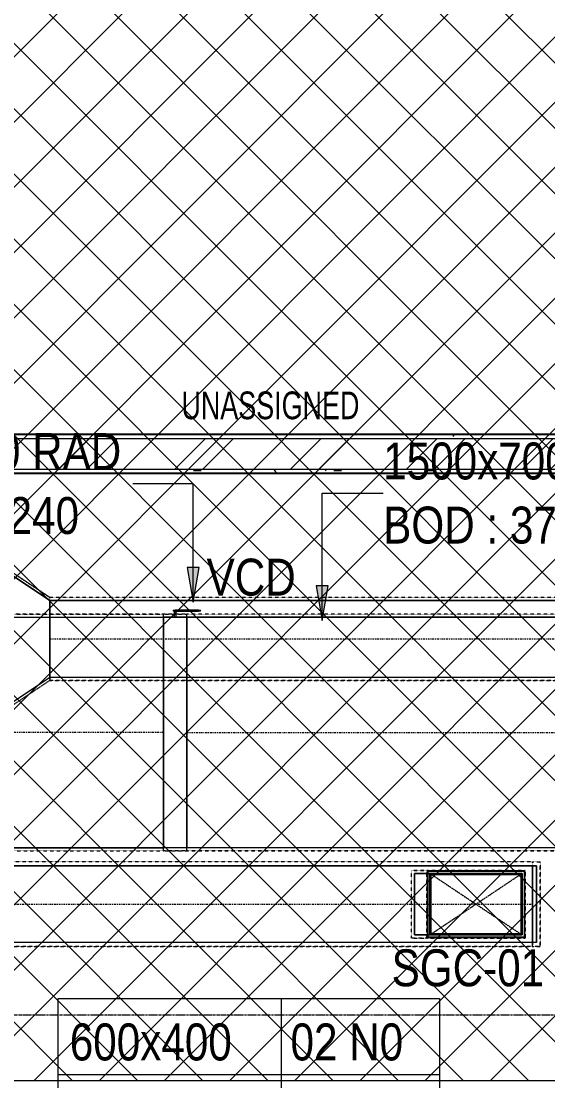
# Model space of a CAD drawing. Header units: inches. Extents: x -83664 to 20107, y -47222 to 19398.
# Drawn here: x -36477 to -33049, y -37192 to -30301 of the extents above; entities that cross this region are included whole.
import ezdxf

# ---------------------------------------------------------------- set-up
doc = ezdxf.new("R2010")
doc.units = ezdxf.units.IN
doc.header["$MEASUREMENT"] = 0
for name, pattern in [('Center', [29.999999, 12, -6, 6, -6]), ('Grid Line', [22.225, 12.7, -3.175, 3.175, -3.175]), ('Hidden 0_50', [1.0584, 0.5292, -0.5292]), ('Hidden 1_5', [2.2, 1.5, -0.7])]:
    doc.linetypes.add(name, pattern=pattern)
for name, color, linetype, lineweight, true_color in [('A-DETL', 7, 'Continuous', 18, 0x00a600), ('FF ROOM TAG_dwg', 7, 'Continuous', 9, 0x767676), ('M-HVAC-DUCT', 7, 'Continuous', 9, 0xffe97f)]:
    doc.layers.add(name, color=color, linetype=linetype, lineweight=lineweight, true_color=true_color)
for name, color, linetype, lineweight in [('A-DETL-GENF', 7, 'Continuous', 9), ('A-WALL', 7, 'Continuous', 9), ('A-WALL-PATT', 7, 'Continuous', 25), ('G-ANNO-TEXT', 7, 'Continuous', 9), ('M-HVAC-CDFF', 7, 'Continuous', 9), ('M-HVAC-DUCT-ANNO', 7, 'Continuous', 9), ('M-HVAC-DUCT-CNTR', 7, 'Center', 9), ('M-HVAC-DUCT-IDEN', 7, 'Continuous', 18), ('ROOM TAG', 7, 'Continuous', 9), ('S-GRID', 7, 'Continuous', 9)]:
    doc.layers.add(name, color=color, linetype=linetype, lineweight=lineweight)
doc.styles.add('Arial Narrow_20', font='ARIALN.TTF', dxfattribs={"width": 0.85, "height": 4572})
doc.styles.add('Arial Narrow_21', font='ARIALN.TTF', dxfattribs={"height": 240})
pattern_1 = [(0, (0, 0), (1219.2, 304.8), [50.292, -864.108, 50.292, -864.108, -4876.8]), (0, (0, 0), (1219.2, 304.8), [-1828.8, 50.292, -1778.508, 50.292, -864.108, -2133.6]), (0, (0, 0), (1219.2, 304.8), [-4572, 50.292, -559.308, 50.292, -1473.708]), (120, (457.2, 152.4), (-873.56454, 903.4582), [50.292, -864.108, 50.292, -864.108, -4876.8]), (120, (457.2, 152.4), (-873.56454, 903.4582), [-1828.8, 50.292, -1778.508, 50.292, -864.108, -2133.6]), (120, (457.2, 152.4), (-873.56454, 903.4582), [-4572, 50.292, -559.308, 50.292, -1473.708]), (240, (609.6, 762), (-345.63546, -1208.2582), [50.292, -864.108, 50.292, -864.108, -4876.8]), (240, (609.6, 762), (-345.63546, -1208.2582), [-1828.8, 50.292, -1778.508, 50.292, -864.108, -2133.6]), (240, (609.6, 762), (-345.63546, -1208.2582), [-4572, 50.292, -559.308, 50.292, -1473.708])]

# ---------------------------------------------------------------- blocks, each defined once
blk = doc.blocks.new('M_Rectangular Endcap - Standard-7535329-FIRST FLOOR AC CONDITIONING LAYOUT - PART A')
at = {"layer": 'M-HVAC-DUCT', "color": 30, "true_color": 0xff7f00}
for p, q in [((0, 250), (0, -250)), ((0, -250), (0, 250)), ((0, 250), (25, 250)), ((25, 250), (0, 250)), ((25, 250), (25, -250)), ((25, -250), (25, 250)), ((25, -250), (0, -250)), ((25, -250), (0, -250))]:
    blk.add_line(p, q, dxfattribs=at)
blk = doc.blocks.new('GCE-AT-Supply Register Grille Rectangular1 - 600x400-7683932-FIRST FLOOR AC CONDITIONING LAYOUT - PART A')
at = {"layer": 'M-HVAC-CDFF', "color": 30, "true_color": 0xff7f00}
for p, q in [((110416, 62113.7), (110416, 62543.7)), ((110416, 62543.7), (111046, 62543.7)), ((111046, 62543.7), (110416, 62543.7)), ((110416, 62543.7), (110416, 62113.7)), ((110431, 62128.7), (110431, 62528.7)), ((110431, 62528.7), (111031, 62528.7)), ((111031, 62528.7), (110431, 62528.7)), ((110431, 62528.7), (110431, 62128.7)), ((110437.3, 62135), (110437.3, 62522.3)), ((110437.3, 62522.3), (111024.6, 62522.3)), ((111024.6, 62522.3), (110437.3, 62522.3)), ((110437.3, 62522.3), (110437.3, 62135)), ((111024.6, 62522.3), (111024.6, 62135)), ((111024.6, 62135), (111024.6, 62522.3)), ((111031, 62528.7), (111031, 62128.7)), ((111031, 62128.7), (111031, 62528.7)), ((111046, 62543.7), (111046, 62113.7)), ((111046, 62113.7), (111046, 62543.7)), ((111046, 62113.7), (110416, 62113.7)), ((110416, 62113.7), (111046, 62113.7)), ((111031, 62128.7), (110431, 62128.7)), ((110431, 62128.7), (111031, 62128.7)), ((111024.6, 62135), (110437.3, 62135)), ((110437.3, 62135), (111024.6, 62135))]:
    blk.add_line(p, q, dxfattribs=at)
blk = doc.blocks.new('M_Rectangular Tap - Beveled - Standard-7707515-FIRST FLOOR AC CONDITIONING LAYOUT - PART A')
at = {"layer": 'M-HVAC-DUCT', "color": 30, "true_color": 0xff7f00}
for p, q in [((117641, 62528.7), (117541, 62528.7)), ((117541, 62128.7), (117541, 62528.7)), ((117541, 62528.7), (117541, 62128.7)), ((117541, 62528.7), (118241, 62528.7)), ((117641, 62528.7), (118241, 62528.7)), ((117641, 62128.7), (117641, 62528.7)), ((118241, 62528.7), (118241, 62128.7)), ((118241, 62528.7), (118241, 62128.7)), ((117641, 62128.7), (117541, 62128.7)), ((118241, 62128.7), (117541, 62128.7)), ((118241, 62128.7), (117641, 62128.7))]:
    blk.add_line(p, q, dxfattribs=at)
blk = doc.blocks.new('TEMW-ME-DMP-Volume Control Damper - Standard-8296263-FIRST FLOOR AC CONDITIONING LAYOUT - PART A')
at = {"layer": 'M-HVAC-DUCT', "color": 30, "true_color": 0xff7f00}
for p, q in [((-165.1, 788.1), (-165.1, 794.45)), ((-152.4, 794.45), (-165.1, 794.45)), ((-165.1, 788.1), (-152.4, 788.1)), ((0, 794.45), (-152.4, 794.45)), ((-152.4, 794.45), (0, 794.45)), ((0, 788.1), (-152.4, 788.1)), ((-152.4, 788.1), (0, 788.1)), ((-6.35, 750), (-6.35, 788.1)), ((6.35, 788.1), (-6.35, 788.1)), ((6.35, 788.1), (-6.35, 788.1)), ((12.7, 794.45), (0, 794.45)), ((0, 788.1), (12.7, 788.1)), ((6.35, 788.1), (6.35, 750)), ((12.7, 794.45), (12.7, 788.1)), ((-76.2, 750), (-76.2, -750)), ((-76.2, -750), (-76.2, 750)), ((76.2, 750), (-76.2, 750)), ((-76.2, 750), (76.2, 750)), ((-76.2, 750), (76.2, 750)), ((-6.35, 750), (6.35, 750)), ((-6.35, 750), (6.35, 750)), ((76.2, 750), (76.2, -750)), ((76.2, -750), (76.2, 750)), ((-76.2, -750), (76.2, -750)), ((-76.2, -750), (76.2, -750)), ((-76.2, -750), (76.2, -750))]:
    blk.add_line(p, q, dxfattribs=at)
blk = doc.blocks.new('M_Rectangular Transition - Length - Standard-V206-FIRST FLOOR AC CONDITIONING LAYOUT - PART A')
at = {"layer": 'M-HVAC-DUCT', "color": 6, "true_color": 0xff00ff}
for p, q in [((0, 250), (375, 500)), ((0, 250), (375, 500)), ((375, -500), (375, 500)), ((375, 500), (375, -500)), ((0, 250), (0, -250)), ((0, -250), (0, 250)), ((0, -250), (375, -500)), ((375, -500), (0, -250))]:
    blk.add_line(p, q, dxfattribs=at)
blk = doc.blocks.new('TEMW-SMBZ-HO-BM-HVAC-00002_rvt-1-FIRST FLOOR AC CONDITIONING LAYOUT - PART A')
at = {"layer": 'M-HVAC-DUCT', "color": 6, "linetype": 'Hidden 0_50', "true_color": 0xff00ff}
for p, q in [((115166, 64323.7), (114791, 64573.7)), ((114791, 64573.7), (115166, 64323.7)), ((115166, 63783.7), (115166, 64323.7)), ((115166, 64323.7), (115166, 63783.7)), ((121171, 64323.7), (115166, 64323.7)), ((121171, 64323.7), (115166, 64323.7)), ((115166, 63783.7), (115166, 64323.7)), ((115166, 64323.7), (115166, 63783.7)), ((115166, 63783.7), (114791, 63533.7)), ((115166, 63783.7), (114791, 63533.7)), ((115166, 63783.7), (121171, 63783.7)), ((121171, 63783.7), (115166, 63783.7))]:
    blk.add_line(p, q, dxfattribs=at)
at = {"layer": 'M-HVAC-DUCT', "color": 6, "true_color": 0xff00ff}
for p, q in [((115166, 64303.7), (115166, 63803.7)), ((115166, 63803.7), (115166, 64303.7)), ((115166, 64303.7), (121171, 64303.7)), ((121171, 64303.7), (115166, 64303.7)), ((121171, 63803.7), (115166, 63803.7)), ((121171, 63803.7), (115166, 63803.7))]:
    blk.add_line(p, q, dxfattribs=at)
at = {"layer": 'M-HVAC-DUCT', "color": 30, "linetype": 'Hidden 0_50', "true_color": 0xff7f00}
for p, q in [((115905.4, 64215.6), (109156.7, 64215.6)), ((109156.7, 64215.6), (115905.4, 64215.6)), ((115905.4, 64215.6), (115905.4, 62675.6)), ((116057.8, 64215.6), (115905.4, 64215.6)), ((115905.4, 64215.6), (116057.8, 64215.6)), ((115905.4, 62675.6), (115905.4, 64215.6)), ((115905.4, 64215.6), (115905.4, 62675.6)), ((115905.4, 62675.6), (115905.4, 64215.6)), ((116057.8, 62675.6), (116057.8, 64215.6)), ((116057.8, 64215.6), (116057.8, 62675.6)), ((116057.8, 62675.6), (116057.8, 64215.6)), ((116057.8, 64215.6), (116057.8, 62675.6)), ((122040.4, 64215.6), (116057.8, 64215.6)), ((122040.4, 64215.6), (116057.8, 64215.6)), ((109156.7, 62675.6), (115905.4, 62675.6)), ((109156.7, 62675.6), (115905.4, 62675.6)), ((115905.4, 62675.6), (116057.8, 62675.6)), ((116057.8, 62675.6), (115905.4, 62675.6)), ((116057.8, 62675.6), (122040.4, 62675.6)), ((122040.4, 62675.6), (116057.8, 62675.6)), ((118309, 62603.7), (112314.5, 62603.7)), ((118309, 62603.7), (112314.5, 62603.7)), ((118309, 62053.7), (118309, 62603.7)), ((118309, 62603.7), (118309, 62053.7)), ((118309, 62053.7), (118309, 62603.7)), ((118309, 62603.7), (118309, 62053.7)), ((118309, 62603.7), (118359, 62603.7)), ((118309, 62603.7), (118359, 62603.7)), ((118359, 62053.7), (118359, 62603.7)), ((118359, 62603.7), (118359, 62053.7)), ((117621, 62548.7), (117521, 62548.7)), ((117521, 62548.7), (118261, 62548.7)), ((117521, 62108.7), (117521, 62548.7)), ((117521, 62108.7), (117521, 62548.7)), ((117621, 62548.7), (118261, 62548.7)), ((117621, 62108.7), (117621, 62548.7)), ((117621, 62548.7), (117621, 62108.7)), ((118261, 62548.7), (117621, 62548.7)), ((118261, 62548.7), (117621, 62548.7)), ((117621, 62108.7), (117621, 62548.7)), ((118261, 62548.7), (118261, 62108.7)), ((118261, 62108.7), (118261, 62548.7)), ((118261, 62548.7), (118261, 62108.7)), ((118261, 62108.7), (118261, 62548.7)), ((118261, 62108.7), (117521, 62108.7)), ((117521, 62108.7), (117621, 62108.7)), ((118261, 62108.7), (117621, 62108.7)), ((117621, 62108.7), (118261, 62108.7)), ((117621, 62108.7), (118261, 62108.7)), ((112314.5, 62053.7), (118309, 62053.7)), ((118309, 62053.7), (112314.5, 62053.7)), ((118359, 62053.7), (118309, 62053.7)), ((118309, 62053.7), (118359, 62053.7))]:
    blk.add_line(p, q, dxfattribs=at)
at = {"layer": 'M-HVAC-DUCT', "color": 30, "true_color": 0xff7f00}
for p, q in [((109156.7, 64195.6), (115905.4, 64195.6)), ((109156.7, 64195.6), (115905.4, 64195.6)), ((115905.4, 62695.6), (115905.4, 64195.6)), ((115905.4, 64195.6), (115905.4, 62695.6)), ((116057.8, 64195.6), (116057.8, 62695.6)), ((116057.8, 62695.6), (116057.8, 64195.6)), ((116057.8, 64195.6), (122040.4, 64195.6)), ((122040.4, 64195.6), (116057.8, 64195.6)), ((115905.4, 62695.6), (109156.7, 62695.6)), ((109156.7, 62695.6), (115905.4, 62695.6)), ((122040.4, 62695.6), (116057.8, 62695.6)), ((122040.4, 62695.6), (116057.8, 62695.6)), ((112314.5, 62578.7), (118309, 62578.7)), ((118309, 62578.7), (112314.5, 62578.7)), ((118309, 62578.7), (118309, 62078.7)), ((118309, 62078.7), (118309, 62578.7)), ((117541, 62528.7), (118241, 62528.7)), ((117541, 62528.7), (118241, 62528.7)), ((117541, 62528.7), (117541, 62128.7)), ((117541, 62528.7), (117541, 62128.7)), ((118241, 62528.7), (118241, 62128.7)), ((118241, 62528.7), (118241, 62128.7)), ((117541, 62128.7), (118241, 62128.7)), ((118241, 62128.7), (117541, 62128.7)), ((118309, 62078.7), (112314.5, 62078.7)), ((118309, 62078.7), (112314.5, 62078.7))]:
    blk.add_line(p, q, dxfattribs=at)
at = {"layer": 'M-HVAC-DUCT-ANNO', "color": 30, "linetype": 'Hidden 1_5', "true_color": 0xff7f00}
for p, q in [((117641, 62128.7), (117641, 62528.7)), ((117641, 62528.7), (118241, 62528.7)), ((117641, 62528.7), (118241, 62128.7)), ((118241, 62528.7), (117641, 62128.7)), ((118241, 62528.7), (118241, 62128.7)), ((118241, 62128.7), (117641, 62128.7))]:
    blk.add_line(p, q, dxfattribs=at)
at = {"layer": 'M-HVAC-DUCT-CNTR', "color": 6, "true_color": 0xff00ff}
blk.add_line((115166, 64053.7), (121171, 64053.7), dxfattribs=at)
at = {"layer": 'M-HVAC-DUCT-CNTR', "color": 30, "true_color": 0xff7f00}
for p, q in [((115905.4, 63445.6), (109156.7, 63445.6)), ((116057.8, 63445.6), (122040.4, 63445.6)), ((112314.5, 62328.7), (118309, 62328.7))]:
    blk.add_line(p, q, dxfattribs=at)
at = {"layer": 'M-HVAC-CDFF', "color": 6, "linetype": 'Hidden 0_50', "lineweight": 9, "true_color": 0xff00ff}
blk.add_blockref('GCE-AT-Supply Register Grille Rectangular1 - 600x400-7683932-FIRST FLOOR AC CONDITIONING LAYOUT - PART A', (7210, 0), dxfattribs=at)
at = {"layer": 'M-HVAC-DUCT', "color": 6, "linetype": 'Hidden 0_50', "lineweight": 9, "true_color": 0xff00ff, "rotation": 180}
blk.add_blockref('M_Rectangular Transition - Length - Standard-V206-FIRST FLOOR AC CONDITIONING LAYOUT - PART A', (115166, 64053.7), dxfattribs=at)
at = {"layer": 'M-HVAC-DUCT', "color": 6, "linetype": 'Hidden 0_50', "lineweight": 9, "true_color": 0xff00ff, "extrusion": (0, 0, -1)}
blk.add_blockref('TEMW-ME-DMP-Volume Control Damper - Standard-8296263-FIRST FLOOR AC CONDITIONING LAYOUT - PART A', (-115981.6, 63445.6), dxfattribs=at)
at = {"layer": 'M-HVAC-DUCT', "color": 6, "linetype": 'Hidden 0_50', "lineweight": 9, "true_color": 0xff00ff}
for name, p in [('M_Rectangular Endcap - Standard-7535329-FIRST FLOOR AC CONDITIONING LAYOUT - PART A', (118309, 62328.7)), ('M_Rectangular Tap - Beveled - Standard-7707515-FIRST FLOOR AC CONDITIONING LAYOUT - PART A', (0, 0))]:
    blk.add_blockref(name, p, dxfattribs=at)
blk = doc.blocks.new('TEMW-SMBZ-HO-BM-HVAC-00002_rvt-2-FIRST FLOOR AC CONDITIONING LAYOUT - PART A')
at = {"layer": 'M-HVAC-DUCT', "color": 6, "linetype": 'Hidden 0_50', "true_color": 0xff00ff}
for p, q in [((115166, 64323.7), (114791, 64573.7)), ((114791, 64573.7), (115166, 64323.7)), ((115166, 63783.7), (115166, 64323.7)), ((115166, 64323.7), (115166, 63783.7)), ((121171, 64323.7), (115166, 64323.7)), ((121171, 64323.7), (115166, 64323.7)), ((115166, 63783.7), (115166, 64323.7)), ((115166, 64323.7), (115166, 63783.7)), ((115166, 63783.7), (114791, 63533.7)), ((115166, 63783.7), (114791, 63533.7)), ((115166, 63783.7), (121171, 63783.7)), ((121171, 63783.7), (115166, 63783.7))]:
    blk.add_line(p, q, dxfattribs=at)
at = {"layer": 'M-HVAC-DUCT', "color": 6, "true_color": 0xff00ff}
for p, q in [((115166, 64303.7), (115166, 63803.7)), ((115166, 63803.7), (115166, 64303.7)), ((115166, 64303.7), (121171, 64303.7)), ((121171, 64303.7), (115166, 64303.7)), ((121171, 63803.7), (115166, 63803.7)), ((121171, 63803.7), (115166, 63803.7))]:
    blk.add_line(p, q, dxfattribs=at)
at = {"layer": 'M-HVAC-DUCT', "color": 30, "linetype": 'Hidden 0_50', "true_color": 0xff7f00}
for p, q in [((115905.4, 64215.6), (109156.7, 64215.6)), ((109156.7, 64215.6), (115905.4, 64215.6)), ((115905.4, 64215.6), (115905.4, 62675.6)), ((116057.8, 64215.6), (115905.4, 64215.6)), ((115905.4, 64215.6), (116057.8, 64215.6)), ((115905.4, 62675.6), (115905.4, 64215.6)), ((115905.4, 64215.6), (115905.4, 62675.6)), ((115905.4, 62675.6), (115905.4, 64215.6)), ((116057.8, 62675.6), (116057.8, 64215.6)), ((116057.8, 64215.6), (116057.8, 62675.6)), ((116057.8, 62675.6), (116057.8, 64215.6)), ((116057.8, 64215.6), (116057.8, 62675.6)), ((122040.4, 64215.6), (116057.8, 64215.6)), ((122040.4, 64215.6), (116057.8, 64215.6)), ((109156.7, 62675.6), (115905.4, 62675.6)), ((109156.7, 62675.6), (115905.4, 62675.6)), ((115905.4, 62675.6), (116057.8, 62675.6)), ((116057.8, 62675.6), (115905.4, 62675.6)), ((116057.8, 62675.6), (122040.4, 62675.6)), ((122040.4, 62675.6), (116057.8, 62675.6)), ((118309, 62603.7), (112314.5, 62603.7)), ((118309, 62603.7), (112314.5, 62603.7)), ((118309, 62053.7), (118309, 62603.7)), ((118309, 62603.7), (118309, 62053.7)), ((118309, 62053.7), (118309, 62603.7)), ((118309, 62603.7), (118309, 62053.7)), ((118309, 62603.7), (118359, 62603.7)), ((118309, 62603.7), (118359, 62603.7)), ((118359, 62053.7), (118359, 62603.7)), ((118359, 62603.7), (118359, 62053.7)), ((117621, 62548.7), (117521, 62548.7)), ((117521, 62548.7), (118261, 62548.7)), ((117521, 62108.7), (117521, 62548.7)), ((117521, 62108.7), (117521, 62548.7)), ((117621, 62548.7), (118261, 62548.7)), ((117621, 62108.7), (117621, 62548.7)), ((117621, 62548.7), (117621, 62108.7)), ((118261, 62548.7), (117621, 62548.7)), ((118261, 62548.7), (117621, 62548.7)), ((117621, 62108.7), (117621, 62548.7)), ((118261, 62548.7), (118261, 62108.7)), ((118261, 62108.7), (118261, 62548.7)), ((118261, 62548.7), (118261, 62108.7)), ((118261, 62108.7), (118261, 62548.7)), ((118261, 62108.7), (117521, 62108.7)), ((117521, 62108.7), (117621, 62108.7)), ((118261, 62108.7), (117621, 62108.7)), ((117621, 62108.7), (118261, 62108.7)), ((117621, 62108.7), (118261, 62108.7)), ((112314.5, 62053.7), (118309, 62053.7)), ((118309, 62053.7), (112314.5, 62053.7)), ((118359, 62053.7), (118309, 62053.7)), ((118309, 62053.7), (118359, 62053.7))]:
    blk.add_line(p, q, dxfattribs=at)
at = {"layer": 'M-HVAC-DUCT', "color": 30, "true_color": 0xff7f00}
for p, q in [((109156.7, 64195.6), (115905.4, 64195.6)), ((109156.7, 64195.6), (115905.4, 64195.6)), ((115905.4, 62695.6), (115905.4, 64195.6)), ((115905.4, 64195.6), (115905.4, 62695.6)), ((116057.8, 64195.6), (116057.8, 62695.6)), ((116057.8, 62695.6), (116057.8, 64195.6)), ((116057.8, 64195.6), (122040.4, 64195.6)), ((122040.4, 64195.6), (116057.8, 64195.6)), ((115905.4, 62695.6), (109156.7, 62695.6)), ((109156.7, 62695.6), (115905.4, 62695.6)), ((122040.4, 62695.6), (116057.8, 62695.6)), ((122040.4, 62695.6), (116057.8, 62695.6)), ((112314.5, 62578.7), (118309, 62578.7)), ((118309, 62578.7), (112314.5, 62578.7)), ((118309, 62578.7), (118309, 62078.7)), ((118309, 62078.7), (118309, 62578.7)), ((117541, 62528.7), (118241, 62528.7)), ((117541, 62528.7), (118241, 62528.7)), ((117541, 62528.7), (117541, 62128.7)), ((117541, 62528.7), (117541, 62128.7)), ((118241, 62528.7), (118241, 62128.7)), ((118241, 62528.7), (118241, 62128.7)), ((117541, 62128.7), (118241, 62128.7)), ((118241, 62128.7), (117541, 62128.7)), ((118309, 62078.7), (112314.5, 62078.7)), ((118309, 62078.7), (112314.5, 62078.7))]:
    blk.add_line(p, q, dxfattribs=at)
at = {"layer": 'M-HVAC-DUCT-ANNO', "color": 30, "linetype": 'Hidden 1_5', "true_color": 0xff7f00}
for p, q in [((117641, 62128.7), (117641, 62528.7)), ((117641, 62528.7), (118241, 62528.7)), ((117641, 62528.7), (118241, 62128.7)), ((118241, 62528.7), (117641, 62128.7)), ((118241, 62528.7), (118241, 62128.7)), ((118241, 62128.7), (117641, 62128.7))]:
    blk.add_line(p, q, dxfattribs=at)
at = {"layer": 'M-HVAC-DUCT-CNTR', "color": 6, "true_color": 0xff00ff}
blk.add_line((115166, 64053.7), (121171, 64053.7), dxfattribs=at)
at = {"layer": 'M-HVAC-DUCT-CNTR', "color": 30, "true_color": 0xff7f00}
for p, q in [((115905.4, 63445.6), (109156.7, 63445.6)), ((116057.8, 63445.6), (122040.4, 63445.6)), ((112314.5, 62328.7), (118309, 62328.7))]:
    blk.add_line(p, q, dxfattribs=at)
at = {"layer": 'M-HVAC-CDFF', "color": 6, "linetype": 'Hidden 0_50', "lineweight": 9, "true_color": 0xff00ff}
blk.add_blockref('GCE-AT-Supply Register Grille Rectangular1 - 600x400-7683932-FIRST FLOOR AC CONDITIONING LAYOUT - PART A', (7210, 0), dxfattribs=at)
at = {"layer": 'M-HVAC-DUCT', "color": 6, "linetype": 'Hidden 0_50', "lineweight": 9, "true_color": 0xff00ff, "rotation": 180}
blk.add_blockref('M_Rectangular Transition - Length - Standard-V206-FIRST FLOOR AC CONDITIONING LAYOUT - PART A', (115166, 64053.7), dxfattribs=at)
at = {"layer": 'M-HVAC-DUCT', "color": 6, "linetype": 'Hidden 0_50', "lineweight": 9, "true_color": 0xff00ff, "extrusion": (0, 0, -1)}
blk.add_blockref('TEMW-ME-DMP-Volume Control Damper - Standard-8296263-FIRST FLOOR AC CONDITIONING LAYOUT - PART A', (-115981.6, 63445.6), dxfattribs=at)
at = {"layer": 'M-HVAC-DUCT', "color": 6, "linetype": 'Hidden 0_50', "lineweight": 9, "true_color": 0xff00ff}
for name, p in [('M_Rectangular Endcap - Standard-7535329-FIRST FLOOR AC CONDITIONING LAYOUT - PART A', (118309, 62328.7)), ('M_Rectangular Tap - Beveled - Standard-7707515-FIRST FLOOR AC CONDITIONING LAYOUT - PART A', (0, 0))]:
    blk.add_blockref(name, p, dxfattribs=at)
blk = doc.blocks.new('SMBZ_Hospital Arch Model_2026_01_29_rvt-1-FIRST FLOOR AC CONDITIONING LAYOUT - PART A')
at = {"layer": 'A-WALL-PATT', "lineweight": 9, "true_color": 0xbbbbbb}
h = blk.add_hatch(dxfattribs=at)
h.set_pattern_fill('FP_12', color=9, style=0, pattern_type=2)
h.set_pattern_definition([(45, (0, 0), (-377.1708, 377.1708), []), (45, (0, 571.5), (-377.1708, 377.1708), [])])
h.paths.add_polyline_path([(113927.4, 65157.7), (119659.4, 65157.7), (119659.4, 65357.7), (108634.4, 65357.7), (108634.4, 65157.7), (110762.9, 65157.7)])
h = blk.add_hatch(dxfattribs=at)
h.set_pattern_fill('FP_13', color=9, style=0, pattern_type=2)
h.set_pattern_definition(pattern_1)
h.paths.add_polyline_path([(113927.4, 65357.7), (119659.4, 65357.7), (119659.4, 65382.7), (108659.4, 65382.7), (108659.4, 65357.7), (110762.9, 65357.7)])
h = blk.add_hatch(dxfattribs=at)
h.set_pattern_fill('FP_13', color=9, style=0, pattern_type=2)
h.set_pattern_definition(pattern_1)
h.paths.add_polyline_path([(108634.4, 65132.7), (119659.4, 65132.7), (119659.4, 65157.7), (108634.4, 65157.7)])
at = {"layer": 'A-WALL', "color": 9, "lineweight": 25, "true_color": 0xbbbbbb}
for p, q in [((119659.4, 65382.7), (108659.4, 65382.7)), ((108659.4, 65132.7), (119659.4, 65132.7))]:
    blk.add_line(p, q, dxfattribs=at)
at = {"layer": 'A-WALL', "color": 9, "true_color": 0xbbbbbb}
for p, q in [((119659.4, 65382.7), (108659.4, 65382.7)), ((108659.4, 65357.7), (119659.4, 65357.7)), ((108659.4, 65157.7), (119659.4, 65157.7)), ((108659.4, 65132.7), (119659.4, 65132.7))]:
    blk.add_line(p, q, dxfattribs=at)
blk = doc.blocks.new('FF ROOM TAG_dwg-8877209-FIRST FLOOR AC CONDITIONING LAYOUT - PART A')
at = {"layer": 'ROOM TAG', "insert": (968650, 1551079), "char_height": 4572, "width": 34500.37, "attachment_point": 2, "line_spacing_factor": 0.974696, "style": 'Arial Narrow_20'}
blk.add_mtext('UNASSIGNED', dxfattribs=at)

msp = doc.modelspace()

# ---------------------------------------------------------------- hatches: boundary and pattern name
at = {"layer": 'A-DETL-GENF', "true_color": 0xff0000}
h = msp.add_hatch(dxfattribs=at)
h.set_pattern_fill('FP_59', color=1, style=0, pattern_type=2)
h.set_pattern_definition([(45, (-151456.65, -98372.2), (-212.13203, 212.13203), []), (135, (-151456.65, -98372.2), (-212.13203, -212.13203), [])])
h.paths.add_polyline_path([(-62993, -37189.5), (-27297.3, -37189.5), (-27297.3, -98.4), (-62993, -98.4), (-62993, -33333)])
at = {"layer": 'M-HVAC-DUCT-IDEN', "lineweight": 9}
for points in [[(-35357.5, -34079.2), (-35317.8, -33854.2), (-35397.2, -33854.2)], [(-34517.6, -34197.9), (-34478, -33972.9), (-34557.3, -33972.9)]]:
    msp.add_hatch(color=256, dxfattribs=at).paths.add_polyline_path(points)

# ---------------------------------------------------------------- linework, layer by layer
at = {"layer": 'A-DETL', "color": 7, "lineweight": 9}
for p, q in [((-34783.7, -36659.8), (-34783.7, -37659.8)), ((-36236.6, -37151.9), (-33753.2, -37151.9))]:
    msp.add_line(p, q, dxfattribs=at)
at = {"layer": 'A-DETL', "color": 1, "lineweight": 9, "true_color": 0xff0000}
msp.add_line((-62993, -37189.5), (-27297.3, -37189.5), dxfattribs=at)
at = {"layer": 'G-ANNO-TEXT', "flags": 128}
msp.add_lwpolyline([(-36235.8, -36656.9), (-33753.3, -36656.9), (-33753.3, -37640.9), (-36235.8, -37640.9)], close=True, dxfattribs=at)
at = {"layer": 'M-HVAC-DUCT-IDEN', "lineweight": 9}
for p, q in [((-35357.5, -33308.8), (-35750.6, -33308.8)), ((-35357.5, -34079.2), (-35357.5, -33308.8)), ((-34517.6, -33370.8), (-34120.5, -33370.8)), ((-34517.6, -34197.9), (-34517.6, -33370.8)), ((-35317.8, -33854.2), (-35397.2, -33854.2)), ((-35397.2, -33854.2), (-35357.5, -34079.2)), ((-35357.5, -34079.2), (-35317.8, -33854.2)), ((-34478, -33972.9), (-34557.3, -33972.9)), ((-34557.3, -33972.9), (-34517.6, -34197.9)), ((-34517.6, -34197.9), (-34478, -33972.9))]:
    msp.add_line(p, q, dxfattribs=at)
at = {"layer": 'S-GRID', "color": 254, "linetype": 'Grid Line', "true_color": 0xdcdcdc}
msp.add_line((20106.7, -36764.5), (-81517, -36764.5), dxfattribs=at)

# ---------------------------------------------------------------- block references
at = {"lineweight": 5}
for name in ['SMBZ_Hospital Arch Model_2026_01_29_rvt-1-FIRST FLOOR AC CONDITIONING LAYOUT - PART A', 'TEMW-SMBZ-HO-BM-HVAC-00002_rvt-1-FIRST FLOOR AC CONDITIONING LAYOUT - PART A', 'TEMW-SMBZ-HO-BM-HVAC-00002_rvt-2-FIRST FLOOR AC CONDITIONING LAYOUT - PART A']:
    msp.add_blockref(name, (-151456.7, -98372.2), dxfattribs=at)
at = {"layer": 'FF ROOM TAG_dwg', "color": 7, "xscale": 0.03937007874015915, "yscale": 0.03937007874015915, "zscale": 0.03937007874015915}
msp.add_blockref('FF ROOM TAG_dwg-8877209-FIRST FLOOR AC CONDITIONING LAYOUT - PART A', (-72990.3, -93775.4), dxfattribs=at)
msp.add_blockref('FF ROOM TAG_dwg-8877209-FIRST FLOOR AC CONDITIONING LAYOUT - PART A', (-72990.3, -93775.4), dxfattribs=at)
msp.add_blockref('FF ROOM TAG_dwg-8877209-FIRST FLOOR AC CONDITIONING LAYOUT - PART A', (-72990.3, -93775.4), dxfattribs=at)
msp.add_blockref('FF ROOM TAG_dwg-8877209-FIRST FLOOR AC CONDITIONING LAYOUT - PART A', (-72990.3, -93775.4), dxfattribs=at)
msp.add_blockref('FF ROOM TAG_dwg-8877209-FIRST FLOOR AC CONDITIONING LAYOUT - PART A', (-72990.3, -93775.4), dxfattribs=at)

# ---------------------------------------------------------------- texts
at = {"layer": 'G-ANNO-TEXT', "char_height": 240, "attachment_point": 1, "style": 'Arial Narrow_21'}
for s, insert, width in [('VCD', (-35270, -33796.4), 733.544), ('SGC-01', (-34065.4, -36337.3), 1250.632), ('600x400     02 N0', (-36160.8, -36819.3), 2729.746)]:
    msp.add_mtext(s, dxfattribs=dict(at, insert=insert, width=width))
at = {"layer": 'M-HVAC-DUCT-IDEN', "lineweight": 9, "char_height": 240, "attachment_point": 1, "style": 'Arial Narrow_21'}
for s, insert, width in [('500x400 RAD', (-37537.1, -32979.2), 2152.531), ('1500x700 SAD', (-34120.5, -33041.2), 2320.885), ('BOD : 3240', (-37537.1, -33395.9), 1803.797), ('BOD : 3700', (-34120.5, -33457.9), 1803.797)]:
    msp.add_mtext(s, dxfattribs=dict(at, insert=insert, width=width))

doc.saveas('drawing.dxf')
